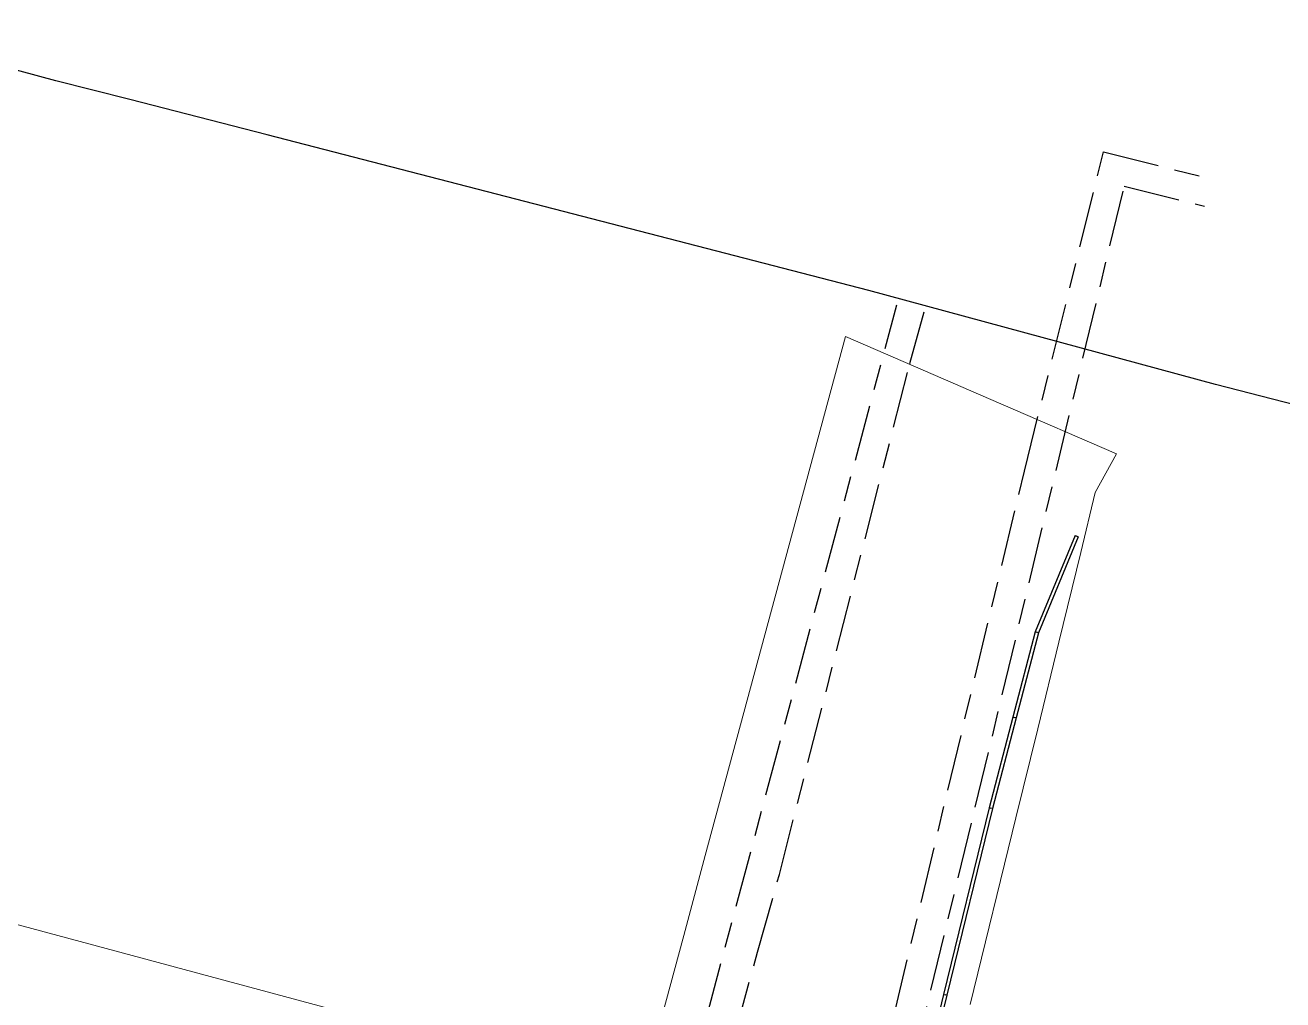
# Model space of a CAD drawing. Header units: metres. Extents: x 313711 to 315840, y 6256069 to 6257554.
# Drawn here: x 315133.4 to 315222.8, y 6256669.6 to 6256738.8 of the extents above; entities that cross this region are included whole.
import ezdxf

# ---------------------------------------------------------------- set-up
doc = ezdxf.new("R2010")
doc.units = ezdxf.units.M
doc.linetypes.add('Cable Exist UG', pattern=[8.2, 4, -1.2, 1.8, -1.2])
doc.layers.add('Cadastre Land Parcels_SP_EXT', color=9, linetype='Continuous', lineweight=5)
doc.layers.add('Cadastre Roads_SP_EXT', color=9, linetype='Continuous', lineweight=5)
doc.layers.add('Duct_SP_EXT', color=7, linetype='Continuous')
doc.layers.add('Mains_HV_EXT', color=7, linetype='Continuous')
doc.styles.get("Standard").update_dxf_attribs({"font": 'arial.ttf'})
doc.linetypes.add('Cable P UG', pattern='A,6,-0.5,["P",Standard,S=1.7,R=0,X=0.5,Y=-1],-2.9', length=9.4)

msp = doc.modelspace()

# ---------------------------------------------------------------- linework, layer by layer
at = {"layer": 'Cadastre Land Parcels_SP_EXT', "linetype": 'Continuous'}
msp.add_lwpolyline([(315104.39, 6256689.557), (315086.969, 6256694.009), (315086.219, 6256691.053), (315121.777, 6256682.487), (315123.704, 6256679.9), (315126.092, 6256676.687), (315122.058, 6256659.154), (315130.934, 6256657.009), (315131.21, 6256658.151), (315149.63, 6256653.215), (315172.9, 6256646.98), (315177.217, 6256662.968), (315130.808, 6256675.444), (315132.12, 6256680.3), (315132.915, 6256683.245), (315130.388, 6256683.888), (315122.982, 6256685.774), (315108.137, 6256689.461), (315107.994, 6256688.74), (315104.39, 6256689.557)], close=True, dxfattribs=at)
at = {"layer": 'Cadastre Roads_SP_EXT', "linetype": 'Continuous'}
msp.add_lwpolyline([(315200.587, 6256669.229), (315203.834, 6256682.483), (315205.378, 6256688.802), (315206.88, 6256694.95), (315208.43, 6256701.335), (315209.459, 6256705.59), (315210.966, 6256708.34), (315202.753, 6256711.892), (315191.718, 6256716.666), (315181.765, 6256679.809), (315180.232, 6256674.132), (315178.622, 6256668.168)], dxfattribs=at)
at = {"layer": 'Duct_SP_EXT'}
for p, q in [((315208.032, 6256702.521), (315205.195, 6256695.694)), ((315208.254, 6256702.428), (315205.423, 6256695.617)), ((315208.032, 6256702.521), (315208.143, 6256702.474)), ((315208.254, 6256702.428), (315208.143, 6256702.474)), ((315205.195, 6256695.694), (315203.608, 6256689.633)), ((315205.423, 6256695.617), (315203.84, 6256689.572)), ((315205.195, 6256695.694), (315205.309, 6256695.655)), ((315205.423, 6256695.617), (315205.309, 6256695.655)), ((315203.608, 6256689.633), (315201.929, 6256683.194)), ((315203.84, 6256689.572), (315202.162, 6256683.135)), ((315203.608, 6256689.633), (315203.724, 6256689.603)), ((315203.84, 6256689.572), (315203.724, 6256689.603)), ((315201.929, 6256683.194), (315198.685, 6256669.929)), ((315202.162, 6256683.135), (315198.918, 6256669.872)), ((315201.929, 6256683.194), (315202.046, 6256683.164)), ((315202.162, 6256683.135), (315202.046, 6256683.164)), ((315198.685, 6256669.929), (315196.268, 6256660.074)), ((315198.918, 6256669.872), (315196.501, 6256660.017)), ((315198.685, 6256669.929), (315198.802, 6256669.9)), ((315198.918, 6256669.872), (315198.802, 6256669.9))]:
    msp.add_line(p, q, dxfattribs=at)
at = {"layer": 'Mains_HV_EXT', "linetype": 'Cable P UG'}
msp.add_lwpolyline([(315512.46, 6256576.087), (315524.413, 6256633.003), (315508.055, 6256637.308), (315508.055, 6256637.308), (315506.942, 6256637.63), (315484.03, 6256643.631), (315466.902, 6256648.12), (315355.684, 6256677.266), (315355.684, 6256677.266), (315316.169, 6256687.575), (315307.819, 6256689.723), (315269.661, 6256699.752), (315262.523, 6256701.619), (315245.999, 6256705.956), (315240.427, 6256707.407), (315236.419, 6256708.483), (315228.594, 6256710.523), (315217.998, 6256713.247), (315193.377, 6256719.944), (315193.377, 6256719.944), (315150.63, 6256731), (315140.878, 6256733.495), (315135.617, 6256734.825), (315121.022, 6256738.781)], dxfattribs=at)
at = {"layer": 'Mains_HV_EXT', "linetype": 'Cable Exist UG'}
for points in [[(315170.79, 6256568.518), (315171.892, 6256573.05), (315175.103, 6256586.414), (315177.339, 6256595.573), (315179.564, 6256604.539), (315181.036, 6256610.046), (315186.009, 6256630.487), (315189.454, 6256645.465), (315193.263, 6256660.52), (315204.432, 6256707.106), (315210.054, 6256729.782), (315210.054, 6256729.782), (315217.537, 6256727.894)], [(315172.751, 6256568.236), (315173.835, 6256572.577), (315177.047, 6256585.942), (315179.281, 6256595.095), (315181.506, 6256604.059), (315183.487, 6256610.881), (315183.487, 6256610.881), (315188.124, 6256630.398), (315200.944, 6256683.234), (315211.522, 6256727.345), (315211.522, 6256727.345), (315217.229, 6256725.92)], [(315175.496, 6256644.503), (315195.368, 6256718.916)], [(315141.431, 6256647.166), (315148.238, 6256654.558), (315155.085, 6256652.768), (315175.973, 6256647.477), (315178.226, 6256646.961), (315178.226, 6256646.961), (315182.342, 6256661.666), (315183.831, 6256666.959), (315185.461, 6256672.927), (315187.024, 6256678.455), (315196.29, 6256714.749), (315197.304, 6256718.414)]]:
    msp.add_lwpolyline(points, dxfattribs=at)

doc.saveas('drawing.dxf')
